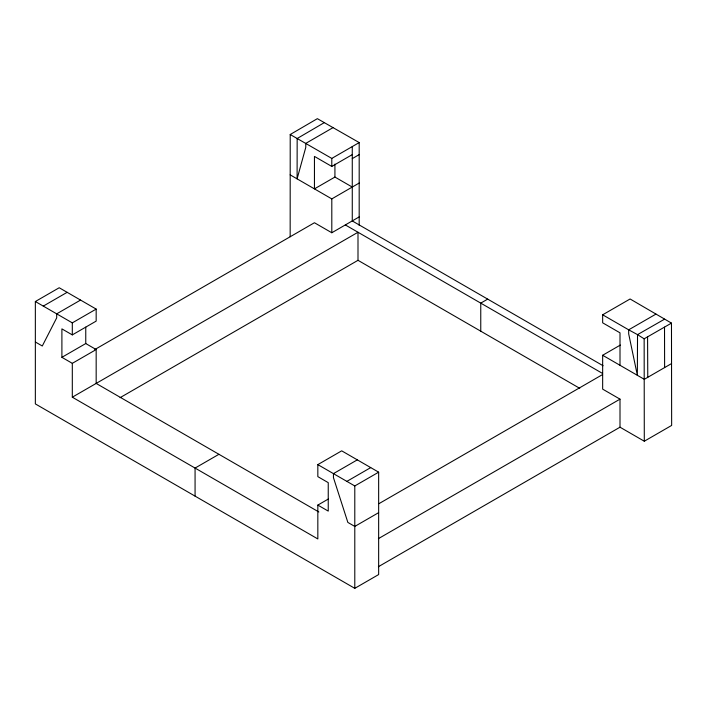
<?xml version="1.0" encoding="UTF-8"?>
<svg xmlns="http://www.w3.org/2000/svg" width="707" height="707" viewBox="0 0 707 707"><rect width="100%" height="100%" fill="white"/><g stroke="black" fill="none" stroke-linecap="round" stroke-linejoin="round"><path stroke-width="1.06" d="M290.162 236.765L290.215 134.516L317.363 118.661L359.191 142.575L359.183 225.374M324.266 122.647L297.161 138.519L297.099 178.862L331.804 198.897L359.191 183.042M290.215 134.516L331.795 158.421L359.191 142.575M352.272 158.624L359.191 154.594M359.191 216.908L331.804 232.753L314.447 222.74L94.8 349.55M333.006 127.64L305.769 143.397L305.769 147.401L297.099 178.862L290.162 174.859M72.308 363.336L72.308 397.193L317.832 538.946L317.832 505.09L328.242 511.099L328.242 482.651L317.832 476.633L317.832 464.614L341.693 450.836L378.652 472.179L378.652 574.561L354.79 588.339L35.35 403.909L35.35 301.527L59.211 287.749L96.17 309.092L96.17 321.111L72.308 334.888L61.898 328.879L61.898 357.327L72.308 363.336L96.17 349.558L96.17 383.424L318.848 511.983M43.277 306.104L67.138 292.327M80.554 300.077L56.693 313.846L56.693 317.858L42.287 346.006L35.35 342.002M352.272 187.072L334.924 177.059L314.447 188.875L314.447 156.415L331.795 166.437L352.272 154.612M35.35 301.527L72.308 322.86L96.17 309.092M61.898 357.327L85.759 343.549L96.17 349.558M72.308 397.193L357.998 232.258L357.998 260.309L120.057 397.679M218.931 454.301L195.07 468.069L195.07 496.12M487.697 299.123L480.76 303.126L480.76 331.176M620.004 365.289L620.004 332.829L602.656 322.816L602.656 314.801L630.096 298.981L671.473 323.108L671.65 425.428L644.298 441.221L620.004 427.196L378.395 566.696M357.309 459.859L333.448 473.628L333.448 477.64L347.853 522.42L354.79 526.423L378.652 512.655M346.863 481.379L370.724 467.601M317.832 505.09L328.331 499.027M317.832 464.614L354.79 485.956L378.652 472.179M655.963 314.094L628.682 329.824L602.656 314.801M620.004 427.196L620.004 399.146L602.656 389.133L602.656 355.268L620.339 345.06M644.298 441.221L644.148 338.812L671.473 323.108M378.961 503.658L602.567 374.56M671.57 363.566L644.298 379.314L602.656 355.268M378.395 538.646L620.004 399.146M664.607 319.14L637.528 334.641L628.682 329.824L628.682 333.837L637.361 375.311L637.528 334.641L644.148 338.812M603.098 365.749L352.272 220.938L352.272 146.605M345.334 224.941L602.567 373.455M357.998 260.309L579.731 388.32M647.577 336.824L647.771 377.308M664.518 327.129L664.615 367.587M354.79 485.956L354.79 588.339M334.924 164.077L334.924 177.059M331.795 158.421L331.795 166.437M331.804 198.897L331.804 232.753M85.759 327.138L85.759 343.549M72.308 322.86L72.308 334.888"/></g></svg>
